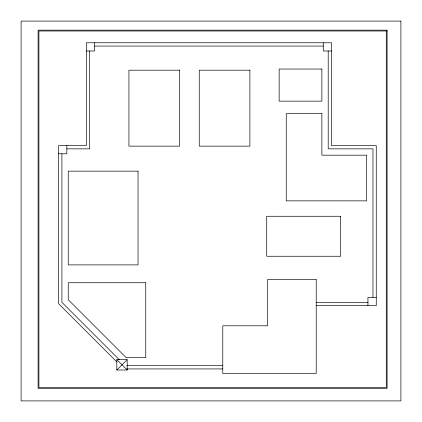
<?xml version="1.0" encoding="UTF-8"?>
<svg xmlns="http://www.w3.org/2000/svg" width="422" height="422" viewBox="0 0 422 422"><rect width="100%" height="100%" fill="white"/><g stroke="black" fill="none" stroke-linecap="round" stroke-linejoin="round"><path stroke-width="0.63" d="M116.831 369.999L127.191 359.639L127.191 369.999L116.831 369.999L116.831 359.639L127.191 359.639M94.57 46.067L323.273 46.067M86.352 50.999L94.57 50.999L94.57 42.775M331.492 50.999L323.273 50.999L323.273 42.775M66.845 148.85L89.638 148.85L89.638 50.999M58.626 153.782L66.845 153.782L66.845 145.564M376.26 297.41L367.942 297.41L367.942 305.628M316.215 302.342L367.942 302.342M316.215 305.628L376.26 305.628L376.26 145.564L331.492 145.564L331.492 42.775L86.352 42.775L86.352 145.564L58.626 145.564L58.626 303.703L116.973 362.05M126.779 365.642L222.774 365.642M126.779 368.928L222.774 368.928M119.357 359.781L61.913 302.342L61.913 153.782M116.831 359.639L127.191 369.999M372.969 297.41L372.969 148.85L328.205 148.85L328.205 50.999M400.9 21.1L21.1 21.1L21.1 400.9L400.9 400.9L400.9 21.1M387.106 30.168L38.101 30.168L38.101 388.398L387.106 388.398L387.106 30.168M386.283 30.991L38.924 30.991L38.924 387.575L386.283 387.575L386.283 30.991M321.875 69.039L279.148 69.039L279.148 101.143L321.875 101.143L321.875 69.039M179.566 70.184L128.926 70.184L128.926 146.144L179.566 146.144L179.566 70.184M249.893 70.184L199.253 70.184L199.253 146.144L249.893 146.144L249.893 70.184M321.875 113.65L286.248 113.65L286.248 200.856L366.639 200.856L366.639 155.18L321.875 155.18L321.875 113.65M138.041 171.158L68.243 171.158L68.243 264.895L138.041 264.895L138.041 171.158M340.659 216.27L266.715 216.27L266.715 256.254L340.659 256.254L340.659 216.27M316.215 279.612L267.537 279.612L267.537 325.795L222.774 325.795L222.774 373.433L316.215 373.433L316.215 279.612M145.764 282.735L68.243 282.735L68.243 299.72L126.194 357.666L145.764 357.666L145.764 282.735"/></g></svg>
